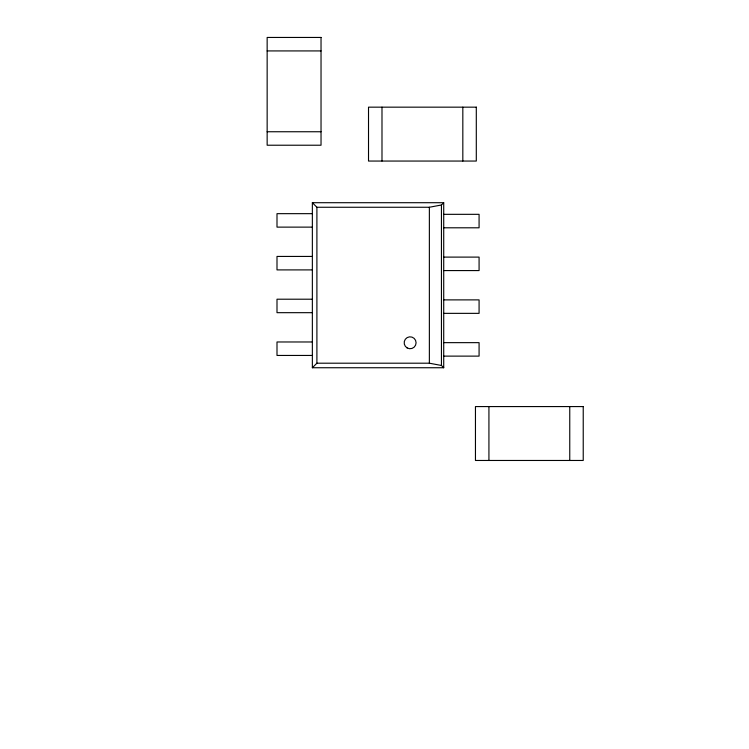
<?xml version="1.0" encoding="UTF-8"?>
<svg xmlns="http://www.w3.org/2000/svg" width="749" height="749" viewBox="0 0 749 749"><rect width="100%" height="100%" fill="white"/><g stroke="black" fill="none" stroke-linecap="round" stroke-linejoin="round"><path stroke-width="1.12" d="M312.361 202.707L316.902 207.258L429.364 207.258L441.442 204.983L443.717 202.707L312.361 202.707L312.361 367.74L443.717 367.74L443.717 202.707M312.361 367.74L316.902 363.199L316.902 207.258M267.15 50.923L321.031 50.923M267.15 131.749L321.031 131.749M312.361 213.662L276.999 213.662L276.999 227.125L312.361 227.125M443.717 214.326L479.079 214.326L479.079 227.799L443.717 227.799M312.361 256.43L276.999 256.43L276.999 269.902L312.361 269.902M443.717 257.104L479.079 257.104L479.079 270.576L443.717 270.576M312.361 299.207L276.999 299.207L276.999 312.679L312.361 312.679M443.717 299.881L479.079 299.881L479.079 313.354L443.717 313.354M312.361 341.975L276.999 341.975L276.999 355.447L312.361 355.447M443.717 342.649L479.079 342.649L479.079 356.121L443.717 356.121M316.902 363.199L429.364 363.199L441.442 365.475L443.717 367.74M569.755 406.576L569.755 460.466M488.928 406.576L488.928 460.466M462.826 107.163L462.826 161.054M441.442 204.983L441.442 365.475M429.364 207.258L429.364 363.199M381.99 107.163L381.99 161.054M321.031 37.45L267.15 37.45L267.15 145.222L321.031 145.222L321.031 37.45M476.298 107.163L368.517 107.163L368.517 161.054L476.298 161.054L476.298 107.163M583.228 406.576L475.456 406.576L475.456 460.466L583.228 460.466L583.228 406.576M407.147 347.939A5.964 5.964 0 0 0 416.088 342.78A5.964 5.964 0 0 0 407.147 337.612A5.964 5.964 0 0 0 407.147 347.939"/></g></svg>
